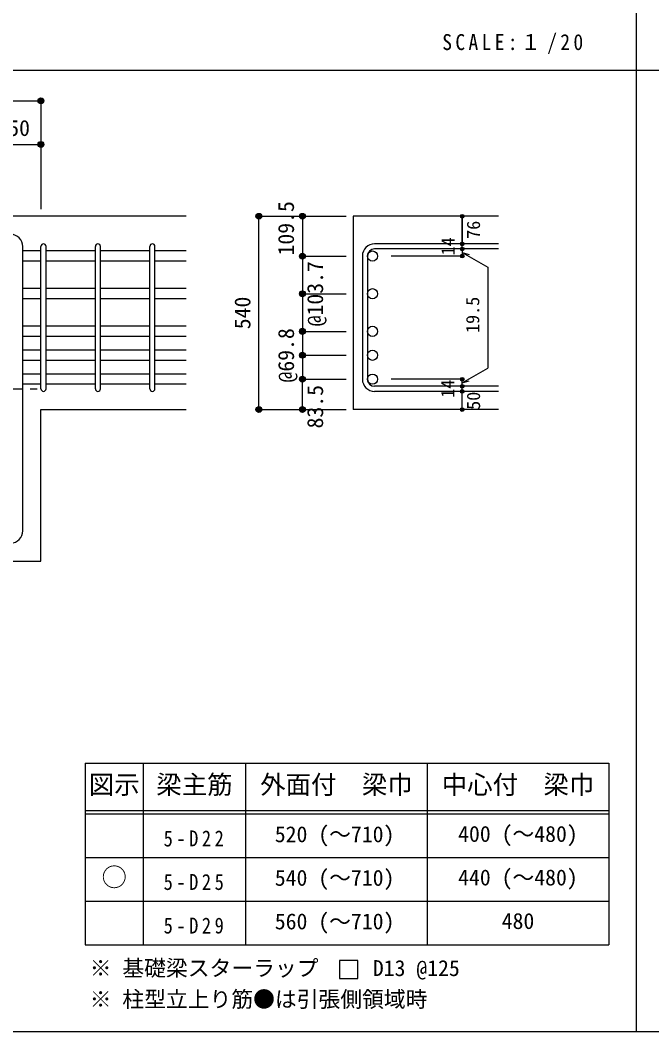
# Model space of a CAD drawing. Units: millimetres at full size, sheet at 1:20. Extents: x -3982 to 3969, y -2797 to 2801.
# Drawn here: x -2446 to -707, y -2797 to -10 of the extents above; entities that cross this region are included whole.
import ezdxf
from ezdxf.enums import TextEntityAlignment as Align

# ---------------------------------------------------------------- set-up
doc = ezdxf.new("R2010")
doc.units = ezdxf.units.MM
doc.header["$LTSCALE"] = 20
doc.header["$PDMODE"] = 32
doc.header["$PDSIZE"] = 10
doc.linetypes.add('CHAIN1', pattern=[8, 5, -1, 1, -1])
for name, color, linetype in [('6-1_躯体線', 2, 'Continuous'), ('6-4_フープ', 7, 'Continuous'), ('6-5_梁主筋', 7, 'Continuous'), ('6-6_S.T.P.', 7, 'Continuous'), ('6-7_文字', 7, 'Continuous'), ('6-D_寸法', 4, 'Continuous'), ('6-E_枠', 7, 'Continuous'), ('F-0_枠', 6, 'Continuous')]:
    doc.layers.add(name, color=color, linetype=linetype)
doc.styles.add('ＭＳ ゴシック', font='')
doc.styles.get('ＭＳ ゴシック').set_extended_font_data('MS Gothic')

msp = doc.modelspace()

# ---------------------------------------------------------------- linework, layer by layer
at = {"layer": '6-1_躯体線'}
for p, q in [((-1988.87, -550.21), (-3338.87, -550.21)), ((-1128.87, -550.21), (-1528.87, -550.21)), ((-1528.87, -550.21), (-1528.87, -1082.71)), ((-2388.87, -1082.71), (-1988.87, -1082.71)), ((-2388.87, -1500.21), (-2388.87, -1082.71)), ((-1128.87, -1082.71), (-1528.87, -1082.71)), ((-2648.37, -1500.21), (-2388.87, -1500.21))]:
    msp.add_line(p, q, dxfattribs=at)
at = {"layer": '6-4_フープ'}
msp.add_line((-2438.87, -1416.71), (-2438.87, -633.71), dxfattribs=at)
for centre, start, end in [((-2472.37, -633.71), 0, 90), ((-2472.37, -1416.71), 270, 0)]:
    msp.add_arc(centre, 33.5, start, end, dxfattribs=at)
at = {"layer": '6-5_梁主筋'}
for p, q in [((-2388.87, -645.82), (-2438.87, -645.82)), ((-2238.87, -645.82), (-2374.87, -645.82)), ((-2088.87, -645.82), (-2224.87, -645.82)), ((-1988.87, -645.82), (-2074.87, -645.82)), ((-2388.87, -673.82), (-2438.87, -673.82)), ((-2238.87, -673.82), (-2374.87, -673.82)), ((-2088.87, -673.82), (-2224.87, -673.82)), ((-1988.87, -673.82), (-2074.87, -673.82)), ((-2388.87, -749.51), (-2438.87, -749.51)), ((-2238.87, -749.51), (-2374.87, -749.51)), ((-2088.87, -749.51), (-2224.87, -749.51)), ((-1988.87, -749.51), (-2074.87, -749.51)), ((-2388.87, -777.51), (-2438.87, -777.51)), ((-2238.87, -777.51), (-2374.87, -777.51)), ((-2088.87, -777.51), (-2224.87, -777.51)), ((-1988.87, -777.51), (-2074.87, -777.51)), ((-2388.87, -853.21), (-2438.87, -853.21)), ((-2238.87, -853.21), (-2374.87, -853.21)), ((-2088.87, -853.21), (-2224.87, -853.21)), ((-1988.87, -853.21), (-2074.87, -853.21)), ((-2388.87, -881.21), (-2438.87, -881.21)), ((-2238.87, -881.21), (-2374.87, -881.21)), ((-2088.87, -881.21), (-2224.87, -881.21)), ((-1988.87, -881.21), (-2074.87, -881.21)), ((-2388.87, -919.21), (-2438.87, -919.21)), ((-2238.87, -919.21), (-2374.87, -919.21)), ((-2088.87, -919.21), (-2224.87, -919.21)), ((-1988.87, -919.21), (-2074.87, -919.21)), ((-2388.87, -947.21), (-2438.87, -947.21)), ((-2238.87, -947.21), (-2374.87, -947.21)), ((-2088.87, -947.21), (-2224.87, -947.21)), ((-1988.87, -947.21), (-2074.87, -947.21)), ((-2388.87, -985.21), (-2438.87, -985.21)), ((-2238.87, -985.21), (-2374.87, -985.21)), ((-2088.87, -985.21), (-2224.87, -985.21)), ((-1988.87, -985.21), (-2074.87, -985.21)), ((-2388.87, -1013.21), (-2438.87, -1013.21)), ((-2238.87, -1013.21), (-2374.87, -1013.21)), ((-2088.87, -1013.21), (-2224.87, -1013.21)), ((-1988.87, -1013.21), (-2074.87, -1013.21))]:
    msp.add_line(p, q, dxfattribs=at)
at = {"layer": '6-5_梁主筋', "color": 3}
for centre in [(-1475.87, -659.82), (-1475.87, -763.51), (-1475.87, -867.21), (-1475.87, -933.21), (-1475.87, -999.21)]:
    msp.add_circle(centre, 14, dxfattribs=at)
at = {"layer": '6-6_S.T.P.'}
for p, q in [((-2388.87, -1025.71), (-2388.87, -633.32)), ((-2374.87, -1025.71), (-2374.87, -633.32)), ((-2238.87, -1025.71), (-2238.87, -633.32)), ((-2224.87, -1025.71), (-2224.87, -633.32)), ((-2088.87, -1025.71), (-2088.87, -633.32)), ((-2074.87, -1025.71), (-2074.87, -633.32)), ((-1128.87, -626.32), (-1470.37, -626.32)), ((-1128.87, -640.32), (-1470.37, -640.32)), ((-1503.87, -659.82), (-1503.87, -999.21)), ((-1489.87, -659.82), (-1489.87, -999.21)), ((-1128.87, -1018.71), (-1470.37, -1018.71)), ((-1128.87, -1032.71), (-1470.37, -1032.71))]:
    msp.add_line(p, q, dxfattribs=at)
for centre, radius, start, end in [((-2381.87, -633.32), 7, 0, 180), ((-2381.87, -633.32), 7, 0, 180), ((-2381.87, -633.32), 7, 0, 180), ((-2381.87, -633.32), 7, 0, 180), ((-2231.87, -633.32), 7, 0, 180), ((-2081.87, -633.32), 7, 0, 180), ((-1470.37, -659.82), 33.5, 90, 180), ((-1470.37, -659.82), 19.5, 90, 180), ((-1470.37, -999.21), 33.5, 180, 270), ((-1470.37, -999.21), 19.5, 180, 270), ((-2381.87, -1025.71), 7, 180, 0), ((-2381.87, -1025.71), 7, 180, 0), ((-2381.87, -1025.71), 7, 180, 0), ((-2381.87, -1025.71), 7, 180, 0), ((-2231.87, -1025.71), 7, 180, 0), ((-2081.87, -1025.71), 7, 180, 0)]:
    msp.add_arc(centre, radius, start, end, dxfattribs=at)
at = {"layer": '6-7_文字'}
msp.add_lwpolyline([(-1566.77, -2650.31), (-1516.77, -2650.31), (-1516.77, -2600.31), (-1566.77, -2600.31)], close=True, dxfattribs=at)
at = {"layer": '6-D_寸法'}
for p, q in [((-3338.87, -232.18), (-2388.87, -232.18)), ((-2388.87, -232.18), (-2388.87, -352.18)), ((-2388.87, -352.18), (-2388.87, -530.21)), ((-1788.87, -1082.71), (-1788.87, -550.21)), ((-1788.87, -550.21), (-1668.87, -550.21)), ((-1788.87, -550.21), (-1668.87, -550.21)), ((-1788.87, -550.21), (-1668.87, -550.21)), ((-1788.87, -1082.71), (-1788.87, -550.21)), ((-1668.87, -550.21), (-1548.87, -550.21)), ((-1668.87, -550.21), (-1548.87, -550.21)), ((-1668.87, -550.21), (-1668.87, -659.82)), ((-1668.87, -550.21), (-1548.87, -550.21)), ((-1228.87, -640.32), (-1228.87, -626.32)), ((-1228.87, -640.32), (-1228.87, -659.82)), ((-1668.87, -659.82), (-1548.87, -659.82)), ((-1668.87, -659.82), (-1548.87, -659.82)), ((-1228.87, -659.82), (-1424.95, -659.82)), ((-1228.87, -650.07), (-1158.81, -690.52)), ((-1228.87, -650.07), (-1209.55, -655.24)), ((-1158.81, -690.52), (-1158.81, -968.51)), ((-1668.87, -763.51), (-1548.87, -763.51)), ((-1668.87, -867.21), (-1548.87, -867.21)), ((-1668.87, -867.21), (-1548.87, -867.21)), ((-1668.87, -867.21), (-1668.87, -999.21)), ((-1668.87, -933.21), (-1548.87, -933.21)), ((-1668.87, -933.21), (-1548.87, -933.21)), ((-1228.87, -1008.96), (-1158.81, -968.51)), ((-1668.87, -999.21), (-1548.87, -999.21)), ((-1668.87, -999.21), (-1548.87, -999.21)), ((-1228.87, -999.21), (-1424.95, -999.21)), ((-1228.87, -1018.71), (-1228.87, -999.21)), ((-1228.87, -1008.96), (-1209.55, -1003.78)), ((-1228.87, -1032.71), (-1228.87, -1018.71)), ((-1228.87, -1082.71), (-1228.87, -1032.71)), ((-1668.87, -1082.71), (-1548.87, -1082.71))]:
    msp.add_line(p, q, dxfattribs=at)
at = {"layer": '6-D_寸法', "linetype": 'CHAIN1'}
msp.add_line((-3338.87, -1025.21), (-2388.87, -1025.21), dxfattribs=at)
at = {"layer": '6-D_寸法'}
for points in [[(-2538.87, -352.18), (-2388.87, -352.18), (-2388.87, -530.21)], [(-1228.87, -626.32), (-1228.87, -550.21), (-1228.87, -626.32)], [(-1668.87, -659.82), (-1668.87, -763.51), (-1668.87, -867.21)], [(-1788.87, -1082.71), (-1668.87, -1082.71), (-1668.87, -999.21)]]:
    msp.add_lwpolyline(points, dxfattribs=at)
for centre, radius in [((-2388.87, -232.18), 8), ((-2388.87, -232.18), 7.2), ((-2388.87, -232.18), 6.4), ((-2388.87, -232.18), 5.6), ((-2388.87, -232.18), 4.8), ((-2388.87, -232.18), 4), ((-2388.87, -232.18), 3.2), ((-2388.87, -232.18), 2.4), ((-2388.87, -232.18), 1.6), ((-2388.87, -232.18), 0.8), ((-2388.87, -352.18), 8), ((-2388.87, -352.18), 7.2), ((-2388.87, -352.18), 6.4), ((-2388.87, -352.18), 5.6), ((-2388.87, -352.18), 4.8), ((-2388.87, -352.18), 4), ((-2388.87, -352.18), 3.2), ((-2388.87, -352.18), 2.4), ((-2388.87, -352.18), 1.6), ((-2388.87, -352.18), 0.8), ((-1788.87, -550.21), 8), ((-1788.87, -550.21), 7.2), ((-1788.87, -550.21), 6.4), ((-1788.87, -550.21), 5.6), ((-1788.87, -550.21), 4.8), ((-1788.87, -550.21), 4), ((-1788.87, -550.21), 3.2), ((-1788.87, -550.21), 2.4), ((-1788.87, -550.21), 1.6), ((-1788.87, -550.21), 0.8), ((-1668.87, -550.21), 8), ((-1668.87, -550.21), 7.2), ((-1668.87, -550.21), 6.4), ((-1668.87, -550.21), 5.6), ((-1668.87, -550.21), 4.8), ((-1668.87, -550.21), 4), ((-1668.87, -550.21), 3.2), ((-1668.87, -550.21), 2.4), ((-1668.87, -550.21), 1.6), ((-1668.87, -550.21), 0.8), ((-1228.87, -550.21), 4), ((-1228.87, -550.21), 3.6), ((-1228.87, -550.21), 3.2), ((-1228.87, -550.21), 2.8), ((-1228.87, -550.21), 2.4), ((-1228.87, -550.21), 2), ((-1228.87, -550.21), 1.6), ((-1228.87, -550.21), 1.2), ((-1228.87, -550.21), 0.8), ((-1228.87, -550.21), 0.4), ((-1228.87, -626.32), 4), ((-1228.87, -640.32), 4), ((-1228.87, -626.32), 3.6), ((-1228.87, -640.32), 3.6), ((-1228.87, -626.32), 3.2), ((-1228.87, -640.32), 3.2), ((-1228.87, -626.32), 2.8), ((-1228.87, -640.32), 2.8), ((-1228.87, -626.32), 2.4), ((-1228.87, -640.32), 2.4), ((-1228.87, -626.32), 2), ((-1228.87, -640.32), 2), ((-1228.87, -626.32), 1.6), ((-1228.87, -640.32), 1.6), ((-1228.87, -626.32), 1.2), ((-1228.87, -640.32), 1.2), ((-1228.87, -626.32), 0.8), ((-1228.87, -640.32), 0.8), ((-1228.87, -626.32), 0.4), ((-1228.87, -640.32), 0.4), ((-1668.87, -659.82), 8), ((-1668.87, -659.82), 7.2), ((-1668.87, -659.82), 6.4), ((-1668.87, -659.82), 5.6), ((-1668.87, -659.82), 4.8), ((-1668.87, -659.82), 4), ((-1668.87, -659.82), 3.2), ((-1668.87, -659.82), 2.4), ((-1668.87, -659.82), 1.6), ((-1668.87, -659.82), 0.8), ((-1228.87, -659.82), 4), ((-1228.87, -659.82), 3.6), ((-1228.87, -659.82), 3.2), ((-1228.87, -659.82), 2.8), ((-1228.87, -659.82), 2.4), ((-1228.87, -659.82), 2), ((-1228.87, -659.82), 1.6), ((-1228.87, -659.82), 1.2), ((-1228.87, -659.82), 0.8), ((-1228.87, -659.82), 0.4), ((-1668.87, -763.51), 8), ((-1668.87, -763.51), 7.2), ((-1668.87, -763.51), 6.4), ((-1668.87, -763.51), 5.6), ((-1668.87, -763.51), 4.8), ((-1668.87, -763.51), 4), ((-1668.87, -763.51), 3.2), ((-1668.87, -763.51), 2.4), ((-1668.87, -763.51), 1.6), ((-1668.87, -763.51), 0.8), ((-1668.87, -867.21), 8), ((-1668.87, -867.21), 7.2), ((-1668.87, -867.21), 6.4), ((-1668.87, -867.21), 5.6), ((-1668.87, -867.21), 4.8), ((-1668.87, -867.21), 4), ((-1668.87, -867.21), 3.2), ((-1668.87, -867.21), 2.4), ((-1668.87, -867.21), 1.6), ((-1668.87, -867.21), 0.8), ((-1668.87, -933.21), 8), ((-1668.87, -933.21), 7.2), ((-1668.87, -933.21), 6.4), ((-1668.87, -933.21), 5.6), ((-1668.87, -933.21), 4.8), ((-1668.87, -933.21), 4), ((-1668.87, -933.21), 3.2), ((-1668.87, -933.21), 2.4), ((-1668.87, -933.21), 1.6), ((-1668.87, -933.21), 0.8), ((-1668.87, -999.21), 8), ((-1668.87, -999.21), 7.2), ((-1668.87, -999.21), 6.4), ((-1668.87, -999.21), 5.6), ((-1668.87, -999.21), 4.8), ((-1668.87, -999.21), 4), ((-1668.87, -999.21), 3.2), ((-1668.87, -999.21), 2.4), ((-1668.87, -999.21), 1.6), ((-1668.87, -999.21), 0.8), ((-1228.87, -999.21), 4), ((-1228.87, -999.21), 3.6), ((-1228.87, -999.21), 3.2), ((-1228.87, -999.21), 2.8), ((-1228.87, -999.21), 2.4), ((-1228.87, -999.21), 2), ((-1228.87, -999.21), 1.6), ((-1228.87, -999.21), 1.2), ((-1228.87, -999.21), 0.8), ((-1228.87, -999.21), 0.4), ((-1228.87, -1018.71), 4), ((-1228.87, -1032.71), 4), ((-1228.87, -1018.71), 3.6), ((-1228.87, -1032.71), 3.6), ((-1228.87, -1018.71), 3.2), ((-1228.87, -1032.71), 3.2), ((-1228.87, -1018.71), 2.8), ((-1228.87, -1032.71), 2.8), ((-1228.87, -1018.71), 2.4), ((-1228.87, -1032.71), 2.4), ((-1228.87, -1018.71), 2), ((-1228.87, -1032.71), 2), ((-1228.87, -1018.71), 1.6), ((-1228.87, -1018.71), 1.2), ((-1228.87, -1018.71), 0.8), ((-1228.87, -1018.71), 0.4), ((-1228.87, -1032.71), 1.6), ((-1228.87, -1032.71), 1.2), ((-1228.87, -1032.71), 0.8), ((-1228.87, -1032.71), 0.4), ((-1788.87, -1082.71), 8), ((-1788.87, -1082.71), 7.2), ((-1788.87, -1082.71), 6.4), ((-1788.87, -1082.71), 5.6), ((-1788.87, -1082.71), 4.8), ((-1788.87, -1082.71), 4), ((-1788.87, -1082.71), 3.2), ((-1788.87, -1082.71), 2.4), ((-1788.87, -1082.71), 1.6), ((-1788.87, -1082.71), 0.8), ((-1668.87, -1082.71), 8), ((-1668.87, -1082.71), 7.2), ((-1668.87, -1082.71), 6.4), ((-1668.87, -1082.71), 5.6), ((-1668.87, -1082.71), 4.8), ((-1668.87, -1082.71), 4), ((-1668.87, -1082.71), 3.2), ((-1668.87, -1082.71), 2.4), ((-1668.87, -1082.71), 1.6), ((-1668.87, -1082.71), 0.8), ((-1228.87, -1082.71), 4), ((-1228.87, -1082.71), 3.6), ((-1228.87, -1082.71), 3.2), ((-1228.87, -1082.71), 2.8), ((-1228.87, -1082.71), 2.4), ((-1228.87, -1082.71), 2), ((-1228.87, -1082.71), 1.6), ((-1228.87, -1082.71), 1.2), ((-1228.87, -1082.71), 0.8), ((-1228.87, -1082.71), 0.4)]:
    msp.add_circle(centre, radius, dxfattribs=at)
at = {"layer": '6-D_寸法', "color": 7}
for p in [(-2388.87, -232.18), (-2388.87, -352.18), (-1788.87, -550.21), (-1668.87, -550.21), (-1228.87, -550.21), (-1228.87, -626.32), (-1228.87, -640.32), (-1668.87, -659.82), (-1228.87, -659.82), (-1668.87, -763.51), (-1668.87, -867.21), (-1668.87, -867.21), (-1668.87, -933.21), (-1668.87, -933.21), (-1668.87, -999.21), (-1668.87, -999.21), (-1228.87, -999.21), (-1228.87, -999.21), (-1228.87, -1018.71), (-1228.87, -1032.71), (-1788.87, -1082.71), (-1668.87, -1082.71), (-1228.87, -1082.71)]:
    msp.add_point(p, dxfattribs=at)
at = {"layer": '6-E_枠', "color": 3}
for p, q in [((-2267.02, -2056.88), (-2267.02, -2556.88)), ((-2267.02, -2056.88), (-825.33, -2056.88)), ((-825.33, -2056.88), (-825.33, -2556.88)), ((-2267.02, -2556.88), (-825.33, -2556.88))]:
    msp.add_line(p, q, dxfattribs=at)
at = {"layer": '6-E_枠'}
for p, q in [((-2107.02, -2056.88), (-2107.02, -2556.88)), ((-1825.33, -2056.88), (-1825.33, -2556.88)), ((-1325.33, -2056.88), (-1325.33, -2556.88)), ((-2267.02, -2186.88), (-825.33, -2186.88)), ((-2267.02, -2196.88), (-825.33, -2196.88)), ((-2267.02, -2316.88), (-825.33, -2316.88)), ((-2267.02, -2436.88), (-825.33, -2436.88))]:
    msp.add_line(p, q, dxfattribs=at)
at = {"layer": 'F-0_枠', "color": 2}
for p, q in [((-749.76, 2800.77), (-749.76, -2796.83)), ((-3981.92, -148.03), (2482.4, -148.03))]:
    msp.add_line(p, q, dxfattribs=at)
at = {"layer": 'F-0_枠'}
msp.add_line((3969.4, -2796.83), (-3981.92, -2796.83), dxfattribs=at)

# ---------------------------------------------------------------- texts
at = {"layer": '6-7_文字', "color": 2, "style": 'ＭＳ ゴシック'}
for s, p in [('図示', (-2257.02, -2156.88)), ('梁主筋', (-2071.17, -2156.88)), ('外面付\u3000梁巾', (-1785.33, -2156.88)), ('中心付\u3000梁巾', (-1285.33, -2156.88)), ('○', (-2222.02, -2411.88))]:
    msp.add_text(s, height=51.32, dxfattribs=at).set_placement(p, align=Align.BOTTOM_LEFT)
at = {"layer": '6-7_文字', "style": 'ＭＳ ゴシック'}
for s, p in [('520 (～710)', (-1745.02, -2287.87)), ('400 (～480)', (-1240.33, -2286.88)), ('540 (～710)', (-1745.02, -2407.87)), ('440 (～480)', (-1240.33, -2406.88)), ('560 (～710)', (-1745.02, -2527.87)), ('480', (-1120.33, -2526.88)), ('※ 基礎梁スターラップ     D13 @125', (-2254.64, -2656.6)), ('※ 柱型立上り筋●は引張側領域時', (-2254.64, -2742.27))]:
    msp.add_text(s, height=43.99, dxfattribs=at).set_placement(p, align=Align.BOTTOM_LEFT)
at = {"layer": '6-7_文字', "color": 2, "insert": (-1283.99, -103.03), "char_height": 43.99, "attachment_point": 7, "style": 'ＭＳ ゴシック'}
msp.add_mtext('\\T1.34;\\W0.9;SCALE:１/20', dxfattribs=at)
at = {"layer": '6-7_文字', "char_height": 43.99, "attachment_point": 7, "style": 'ＭＳ ゴシック'}
for s, insert in [('\\T1.38;\\W0.85;5-D22', (-2051.17, -2286.88)), ('\\T1.38;\\W0.85;5-D25', (-2051.17, -2406.88)), ('\\T1.38;\\W0.85;5-D29', (-2051.17, -2526.88))]:
    msp.add_mtext(s, dxfattribs=dict(at, insert=insert))
at = {"layer": '6-D_寸法', "style": 'ＭＳ ゴシック'}
msp.add_text('150', height=43.99, dxfattribs=at).set_placement((-2508.87, -342.18), align=Align.BOTTOM_LEFT)
for s, height, p in [('109.5', 43.99, (-1678.97, -658.23)), ('76', 36.66, (-1168.89, -612.47)), ('14', 36.66, (-1238.87, -658.24)), ('@103.7', 43.99, (-1598.87, -853.51)), ('540', 43.99, (-1798.87, -861.46)), ('19.5', 36.66, (-1171.02, -871.71)), ('@69.8', 43.99, (-1678.87, -1008.21)), ('14', 36.66, (-1239.53, -1050.38)), ('83.5', 43.99, (-1598.87, -1134.71)), ('50', 36.66, (-1168.79, -1083.5))]:
    msp.add_text(s, height=height, rotation=90, dxfattribs=at).set_placement(p, align=Align.BOTTOM_LEFT)

doc.saveas('drawing.dxf')
